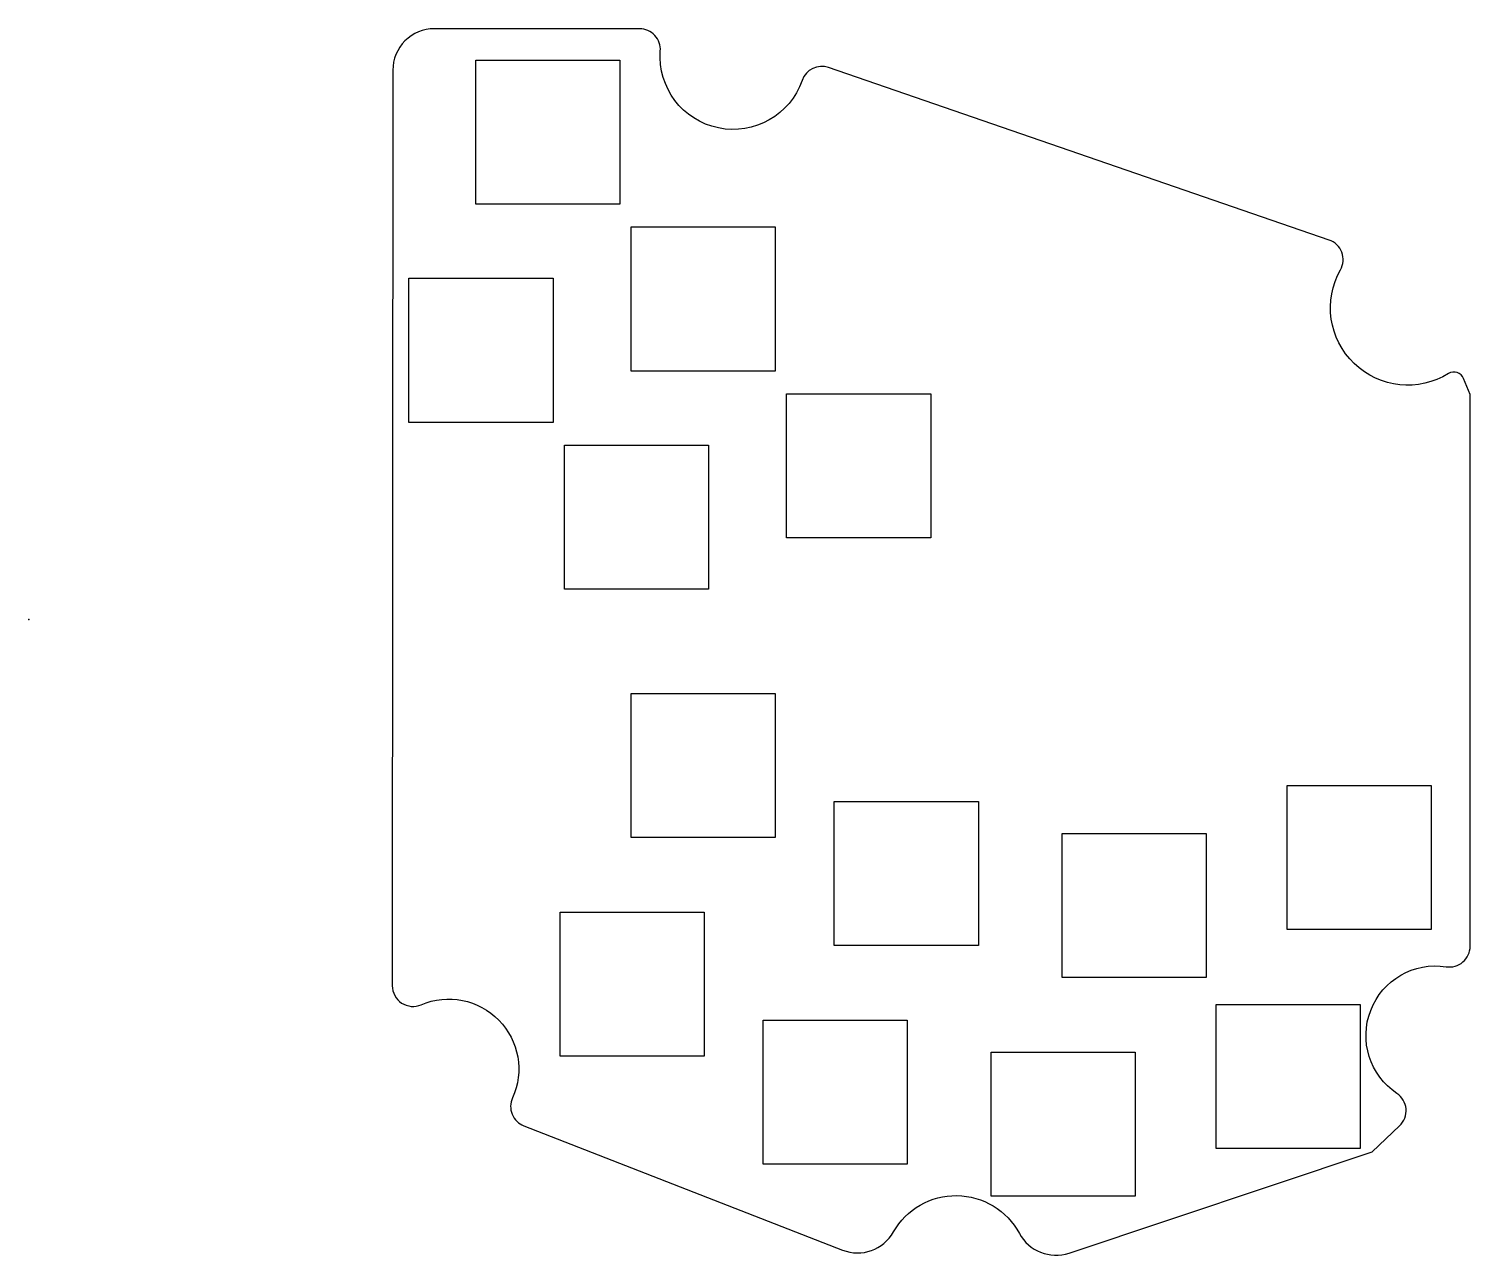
# Model space of a CAD drawing. Header units: millimetres. Extents: x 0 to 139, y -61 to 57.
import ezdxf

# ---------------------------------------------------------------- set-up
doc = ezdxf.new("R2010")
doc.units = ezdxf.units.MM
doc.layers.get('0').update_dxf_attribs({"linetype": 'CONTINUOUS'})

msp = doc.modelspace()

# ---------------------------------------------------------------- linework, layer by layer
msp.add_lwpolyline([(35.12, 53), (35.07, -35.32, 0.538816), (37.86, -37.16, -0.685142), (46.67, -46.15, 0.430299), (47.76, -48.84), (78.51, -60.83, 0.371939), (83.43, -59.08, -0.589027), (95.58, -59.22, 0.364335), (100.37, -61.11), (129.62, -51.36), (132.27, -48.83, 0.480651), (132.01, -45.72, -0.802557), (136.76, -33.49, 0.459575), (139.07, -31.51), (139.07, 21.71), (138.44, 23.27, 0.465041), (136.99, 23.74, -0.776065), (126.56, 33.75, 0.468753), (125.47, 36.62), (77.16, 53.26, 0.413171), (74.62, 52.02, -0.876598), (60.93, 54.85, 0.435597), (58.94, 57), (39.13, 57, 0.414214)], format="xyb", close=True)
for points in [[(57.02, 53.97), (57.02, 40.07), (43.12, 40.07), (43.12, 53.97)], [(43.12, 53.97), (57.02, 53.97), (57.02, 40.07), (43.12, 40.07)], [(58.12, 37.88), (72.02, 37.88), (72.02, 23.98), (58.12, 23.98)], [(58.12, 37.88), (72.02, 37.88), (72.02, 23.98), (58.12, 23.98)], [(50.58, 19.03), (36.68, 19.03), (36.68, 32.93), (50.58, 32.93)], [(50.58, 32.93), (50.58, 19.03), (36.68, 19.03), (36.68, 32.93)], [(73.12, 21.79), (87.02, 21.79), (87.02, 7.89), (73.12, 7.89)], [(87.02, 7.89), (73.12, 7.89), (73.12, 21.79), (87.02, 21.79)], [(65.59, 2.94), (51.69, 2.94), (51.69, 16.84), (65.59, 16.84)], [(51.69, 16.84), (65.59, 16.84), (65.59, 2.94), (51.69, 2.94)], [(72.02, -21.02), (58.12, -21.02), (58.12, -7.12), (72.02, -7.12)], [(72.02, -7.12), (72.02, -21.02), (58.12, -21.02), (58.12, -7.12)], [(121.42, -16.01), (135.32, -16.01), (135.32, -29.91), (121.42, -29.91)], [(121.42, -16.01), (135.32, -16.01), (135.32, -29.91), (121.42, -29.91)], [(77.72, -17.54), (91.62, -17.54), (91.62, -31.44), (77.72, -31.44)], [(77.72, -17.54), (91.62, -17.54), (91.62, -31.44), (77.72, -31.44)], [(99.7, -20.63), (113.6, -20.63), (113.6, -34.53), (99.7, -34.53)], [(113.6, -20.63), (113.6, -34.53), (99.7, -34.53), (99.7, -20.63)], [(51.26, -28.23), (65.16, -28.23), (65.16, -42.13), (51.26, -42.13)], [(51.26, -42.13), (51.26, -28.23), (65.16, -28.23), (65.16, -42.13)], [(128.46, -37.13), (128.46, -51.03), (114.56, -51.03), (114.56, -37.13)], [(114.56, -51.03), (114.56, -37.13), (128.46, -37.13), (128.46, -51.03)], [(84.76, -52.55), (70.86, -52.55), (70.86, -38.65), (84.76, -38.65)], [(84.76, -38.65), (84.76, -52.55), (70.86, -52.55), (70.86, -38.65)], [(106.74, -41.74), (106.74, -55.64), (92.84, -55.64), (92.84, -41.74)], [(92.84, -41.74), (106.74, -41.74), (106.74, -55.64), (92.84, -55.64)]]:
    msp.add_lwpolyline(points, close=True)
msp.add_point((0, 0))

doc.saveas('drawing.dxf')
